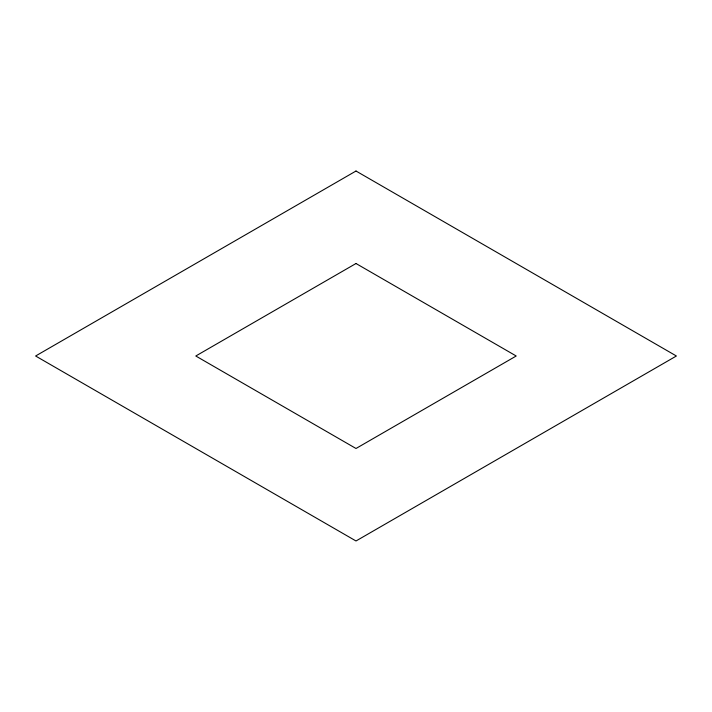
<?xml version="1.0" encoding="UTF-8"?>
<svg xmlns="http://www.w3.org/2000/svg" width="712" height="712" viewBox="0 0 712 712"><rect width="100%" height="100%" fill="white"/><g stroke="black" fill="none" stroke-linecap="round" stroke-linejoin="round"><path stroke-width="1.07" d="M356 171.022L35.6 356L356 540.978L676.4 356L356 171.022M356 263.511L195.8 356L356 448.489L516.2 356L356 263.511"/></g></svg>
